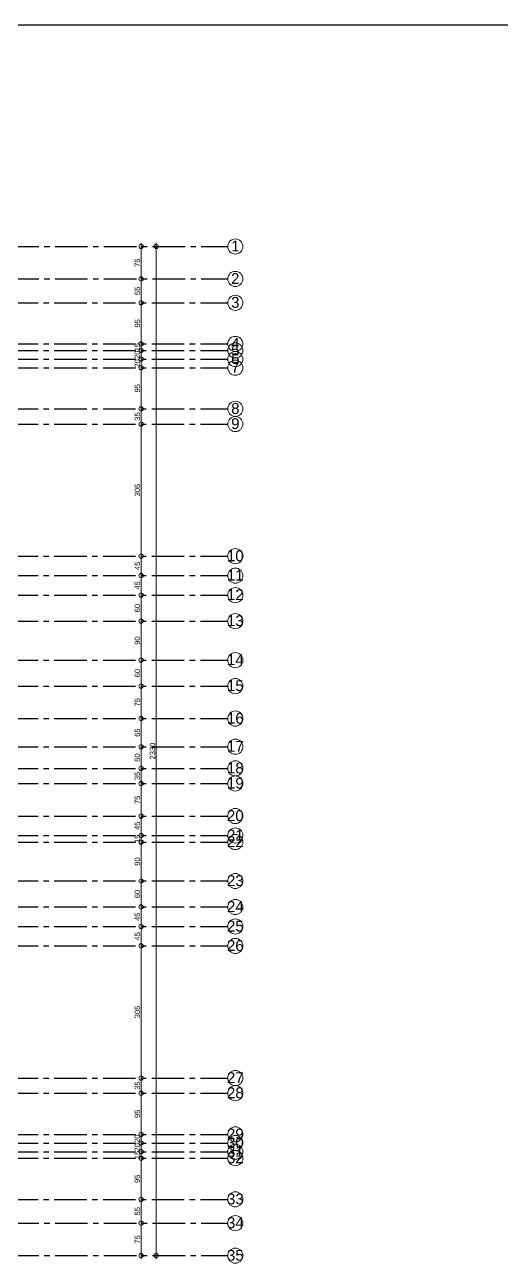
# Model space of a CAD drawing. Header units: millimetres. Extents: x 2232 to 85269, y -3593 to 5869.
# Drawn here: x 15058 to 16158, y 3009 to 5869 of the extents above; entities that cross this region are included whole.
import ezdxf

# ---------------------------------------------------------------- set-up
doc = ezdxf.new("R2010")
doc.units = ezdxf.units.MM
doc.linetypes.add('CENTER2', pattern=[112.5, 75, -12.5, 12.5, -12.5])
doc.linetypes.add('DASHDOT2', pattern=[12.7, 6.35, -3.175, 0, -3.175])
doc.layers.add('aks', color=251, linetype='DASHDOT2', lineweight=35)
doc.layers.add('Standart', color=7, linetype='Continuous')
doc.layers.add('Ölçülendirme', color=7, linetype='Continuous')
doc.styles.add('arial_1_18', font='arial.ttf', dxfattribs={"height": 0.2})

# ---------------------------------------------------------------- blocks, each defined once
blk = doc.blocks.new('IDE966Entity7715')
at = {"layer": 'aks', "color": 251, "linetype": 'CENTER2', "lineweight": -3}
blk.add_lwpolyline([(3260, 1175), (3773, 1175)], dxfattribs=at)
blk = doc.blocks.new('IDE966Entity7719')
at = {"layer": 'aks', "color": 30, "linetype": 'Continuous', "lineweight": 5}
blk.add_circle((3790.5, 1175), 17.5, dxfattribs=at)
blk = doc.blocks.new('IDE966Entity7720')
at = {"layer": 'aks', "color": 1, "linetype": 'Continuous', "lineweight": 5, "style": 'arial_1_18'}
blk.add_text('17', height=25, dxfattribs=at).set_placement((3771.1, 1163.4))
blk = doc.blocks.new('IDE966Entity7789')
at = {"layer": 'aks', "color": 251, "linetype": 'CENTER2', "lineweight": -3}
blk.add_lwpolyline([(-563, 2330), (3773, 2330)], dxfattribs=at)
blk = doc.blocks.new('IDE966Entity7792')
at = {"layer": 'aks', "color": 30, "linetype": 'Continuous', "lineweight": 5}
blk.add_circle((3790.5, 2330), 17.5, dxfattribs=at)
blk = doc.blocks.new('IDE966Entity7793')
at = {"layer": 'aks', "color": 1, "linetype": 'Continuous', "lineweight": 5, "style": 'arial_1_18'}
blk.add_text('1', height=25, dxfattribs=at).set_placement((3780.8, 2318.4))
blk = doc.blocks.new('IDE966Entity7794')
at = {"layer": 'aks', "color": 251, "linetype": 'CENTER2', "lineweight": -3}
blk.add_lwpolyline([(-563, 2255), (3773, 2255)], dxfattribs=at)
blk = doc.blocks.new('IDE966Entity7797')
at = {"layer": 'aks', "color": 30, "linetype": 'Continuous', "lineweight": 5}
blk.add_circle((3790.5, 2255), 17.5, dxfattribs=at)
blk = doc.blocks.new('IDE966Entity7798')
at = {"layer": 'aks', "color": 1, "linetype": 'Continuous', "lineweight": 5, "style": 'arial_1_18'}
blk.add_text('2', height=25, dxfattribs=at).set_placement((3780.8, 2243.4))
blk = doc.blocks.new('IDE966Entity7800')
at = {"layer": 'aks', "color": 251, "linetype": 'CENTER2', "lineweight": -3}
blk.add_lwpolyline([(3260, 2200), (3773, 2200)], dxfattribs=at)
blk = doc.blocks.new('IDE966Entity7804')
at = {"layer": 'aks', "color": 30, "linetype": 'Continuous', "lineweight": 5}
blk.add_circle((3790.5, 2200), 17.5, dxfattribs=at)
blk = doc.blocks.new('IDE966Entity7805')
at = {"layer": 'aks', "color": 1, "linetype": 'Continuous', "lineweight": 5, "style": 'arial_1_18'}
blk.add_text('3', height=25, dxfattribs=at).set_placement((3780.8, 2188.4))
blk = doc.blocks.new('IDE966Entity7807')
at = {"layer": 'aks', "color": 251, "linetype": 'CENTER2', "lineweight": -3}
blk.add_lwpolyline([(3260, 2050), (3773, 2050)], dxfattribs=at)
blk = doc.blocks.new('IDE966Entity7811')
at = {"layer": 'aks', "color": 30, "linetype": 'Continuous', "lineweight": 5}
blk.add_circle((3790.5, 2050), 17.5, dxfattribs=at)
blk = doc.blocks.new('IDE966Entity7812')
at = {"layer": 'aks', "color": 1, "linetype": 'Continuous', "lineweight": 5, "style": 'arial_1_18'}
blk.add_text('7', height=25, dxfattribs=at).set_placement((3780.8, 2038.4))
blk = doc.blocks.new('IDE966Entity7814')
at = {"layer": 'aks', "color": 251, "linetype": 'CENTER2', "lineweight": -3}
blk.add_lwpolyline([(3260, 2105), (3773, 2105)], dxfattribs=at)
blk = doc.blocks.new('IDE966Entity7818')
at = {"layer": 'aks', "color": 30, "linetype": 'Continuous', "lineweight": 5}
blk.add_circle((3790.5, 2105), 17.5, dxfattribs=at)
blk = doc.blocks.new('IDE966Entity7819')
at = {"layer": 'aks', "color": 1, "linetype": 'Continuous', "lineweight": 5, "style": 'arial_1_18'}
blk.add_text('4', height=25, dxfattribs=at).set_placement((3780.8, 2093.4))
blk = doc.blocks.new('IDE966Entity7821')
at = {"layer": 'aks', "color": 251, "linetype": 'CENTER2', "lineweight": -3}
blk.add_lwpolyline([(3260, 1955), (3773, 1955)], dxfattribs=at)
blk = doc.blocks.new('IDE966Entity7825')
at = {"layer": 'aks', "color": 30, "linetype": 'Continuous', "lineweight": 5}
blk.add_circle((3790.5, 1955), 17.5, dxfattribs=at)
blk = doc.blocks.new('IDE966Entity7826')
at = {"layer": 'aks', "color": 1, "linetype": 'Continuous', "lineweight": 5, "style": 'arial_1_18'}
blk.add_text('8', height=25, dxfattribs=at).set_placement((3780.8, 1943.4))
blk = doc.blocks.new('IDE966Entity7828')
at = {"layer": 'aks', "color": 251, "linetype": 'CENTER2', "lineweight": -3}
blk.add_lwpolyline([(3260, 2090), (3773, 2090)], dxfattribs=at)
blk = doc.blocks.new('IDE966Entity7832')
at = {"layer": 'aks', "color": 30, "linetype": 'Continuous', "lineweight": 5}
blk.add_circle((3790.5, 2090), 17.5, dxfattribs=at)
blk = doc.blocks.new('IDE966Entity7833')
at = {"layer": 'aks', "color": 1, "linetype": 'Continuous', "lineweight": 5, "style": 'arial_1_18'}
blk.add_text('5', height=25, dxfattribs=at).set_placement((3780.8, 2078.4))
blk = doc.blocks.new('IDE966Entity7835')
at = {"layer": 'aks', "color": 251, "linetype": 'CENTER2', "lineweight": -3}
blk.add_lwpolyline([(3260, 2070), (3773, 2070)], dxfattribs=at)
blk = doc.blocks.new('IDE966Entity7839')
at = {"layer": 'aks', "color": 30, "linetype": 'Continuous', "lineweight": 5}
blk.add_circle((3790.5, 2070), 17.5, dxfattribs=at)
blk = doc.blocks.new('IDE966Entity7840')
at = {"layer": 'aks', "color": 1, "linetype": 'Continuous', "lineweight": 5, "style": 'arial_1_18'}
blk.add_text('6', height=25, dxfattribs=at).set_placement((3780.8, 2058.4))
blk = doc.blocks.new('IDE966Entity7842')
at = {"layer": 'aks', "color": 251, "linetype": 'CENTER2', "lineweight": -3}
blk.add_lwpolyline([(3260, 1920), (3773, 1920)], dxfattribs=at)
blk = doc.blocks.new('IDE966Entity7846')
at = {"layer": 'aks', "color": 30, "linetype": 'Continuous', "lineweight": 5}
blk.add_circle((3790.5, 1920), 17.5, dxfattribs=at)
blk = doc.blocks.new('IDE966Entity7847')
at = {"layer": 'aks', "color": 1, "linetype": 'Continuous', "lineweight": 5, "style": 'arial_1_18'}
blk.add_text('9', height=25, dxfattribs=at).set_placement((3780.8, 1908.4))
blk = doc.blocks.new('IDE966Entity7849')
at = {"layer": 'aks', "color": 251, "linetype": 'CENTER2', "lineweight": -3}
blk.add_lwpolyline([(3260, 1615), (3773, 1615)], dxfattribs=at)
blk = doc.blocks.new('IDE966Entity7853')
at = {"layer": 'aks', "color": 30, "linetype": 'Continuous', "lineweight": 5}
blk.add_circle((3790.5, 1615), 17.5, dxfattribs=at)
blk = doc.blocks.new('IDE966Entity7854')
at = {"layer": 'aks', "color": 1, "linetype": 'Continuous', "lineweight": 5, "style": 'arial_1_18'}
blk.add_text('10', height=25, dxfattribs=at).set_placement((3771.1, 1603.4))
blk = doc.blocks.new('IDE966Entity7856')
at = {"layer": 'aks', "color": 251, "linetype": 'CENTER2', "lineweight": -3}
blk.add_lwpolyline([(3260, 1465), (3773, 1465)], dxfattribs=at)
blk = doc.blocks.new('IDE966Entity7860')
at = {"layer": 'aks', "color": 30, "linetype": 'Continuous', "lineweight": 5}
blk.add_circle((3790.5, 1465), 17.5, dxfattribs=at)
blk = doc.blocks.new('IDE966Entity7861')
at = {"layer": 'aks', "color": 1, "linetype": 'Continuous', "lineweight": 5, "style": 'arial_1_18'}
blk.add_text('13', height=25, dxfattribs=at).set_placement((3771.1, 1453.4))
blk = doc.blocks.new('IDE966Entity7863')
at = {"layer": 'aks', "color": 251, "linetype": 'CENTER2', "lineweight": -3}
blk.add_lwpolyline([(3260, 1570), (3773, 1570)], dxfattribs=at)
blk = doc.blocks.new('IDE966Entity7867')
at = {"layer": 'aks', "color": 30, "linetype": 'Continuous', "lineweight": 5}
blk.add_circle((3790.5, 1570), 17.5, dxfattribs=at)
blk = doc.blocks.new('IDE966Entity7868')
at = {"layer": 'aks', "color": 1, "linetype": 'Continuous', "lineweight": 5, "style": 'arial_1_18'}
blk.add_text('11', height=25, dxfattribs=at).set_placement((3771.1, 1558.4))
blk = doc.blocks.new('IDE966Entity7870')
at = {"layer": 'aks', "color": 251, "linetype": 'CENTER2', "lineweight": -3}
blk.add_lwpolyline([(3260, 1315), (3773, 1315)], dxfattribs=at)
blk = doc.blocks.new('IDE966Entity7874')
at = {"layer": 'aks', "color": 30, "linetype": 'Continuous', "lineweight": 5}
blk.add_circle((3790.5, 1315), 17.5, dxfattribs=at)
blk = doc.blocks.new('IDE966Entity7875')
at = {"layer": 'aks', "color": 1, "linetype": 'Continuous', "lineweight": 5, "style": 'arial_1_18'}
blk.add_text('15', height=25, dxfattribs=at).set_placement((3771.1, 1303.4))
blk = doc.blocks.new('IDE966Entity7877')
at = {"layer": 'aks', "color": 251, "linetype": 'CENTER2', "lineweight": -3}
blk.add_lwpolyline([(3260, 1525), (3773, 1525)], dxfattribs=at)
blk = doc.blocks.new('IDE966Entity7881')
at = {"layer": 'aks', "color": 30, "linetype": 'Continuous', "lineweight": 5}
blk.add_circle((3790.5, 1525), 17.5, dxfattribs=at)
blk = doc.blocks.new('IDE966Entity7882')
at = {"layer": 'aks', "color": 1, "linetype": 'Continuous', "lineweight": 5, "style": 'arial_1_18'}
blk.add_text('12', height=25, dxfattribs=at).set_placement((3771.1, 1513.4))
blk = doc.blocks.new('IDE966Entity7884')
at = {"layer": 'aks', "color": 251, "linetype": 'CENTER2', "lineweight": -3}
blk.add_lwpolyline([(3260, 1375), (3773, 1375)], dxfattribs=at)
blk = doc.blocks.new('IDE966Entity7888')
at = {"layer": 'aks', "color": 30, "linetype": 'Continuous', "lineweight": 5}
blk.add_circle((3790.5, 1375), 17.5, dxfattribs=at)
blk = doc.blocks.new('IDE966Entity7889')
at = {"layer": 'aks', "color": 1, "linetype": 'Continuous', "lineweight": 5, "style": 'arial_1_18'}
blk.add_text('14', height=25, dxfattribs=at).set_placement((3771.1, 1363.4))
blk = doc.blocks.new('IDE966Entity7890')
at = {"layer": 'aks', "color": 251, "linetype": 'CENTER2', "lineweight": -3}
blk.add_lwpolyline([(-563, 0), (3773, 0)], dxfattribs=at)
blk = doc.blocks.new('IDE966Entity7893')
at = {"layer": 'aks', "color": 30, "linetype": 'Continuous', "lineweight": 5}
blk.add_circle((3790.5, 0), 17.5, dxfattribs=at)
blk = doc.blocks.new('IDE966Entity7894')
at = {"layer": 'aks', "color": 1, "linetype": 'Continuous', "lineweight": 5, "style": 'arial_1_18'}
blk.add_text('35', height=25, dxfattribs=at).set_placement((3771.1, -11.6))
blk = doc.blocks.new('IDE966Entity7895')
at = {"layer": 'aks', "color": 251, "linetype": 'CENTER2', "lineweight": -3}
blk.add_lwpolyline([(-563, 75), (3773, 75)], dxfattribs=at)
blk = doc.blocks.new('IDE966Entity7898')
at = {"layer": 'aks', "color": 30, "linetype": 'Continuous', "lineweight": 5}
blk.add_circle((3790.5, 75), 17.5, dxfattribs=at)
blk = doc.blocks.new('IDE966Entity7899')
at = {"layer": 'aks', "color": 1, "linetype": 'Continuous', "lineweight": 5, "style": 'arial_1_18'}
blk.add_text('34', height=25, dxfattribs=at).set_placement((3771.1, 63.4))
blk = doc.blocks.new('IDE966Entity7901')
at = {"layer": 'aks', "color": 251, "linetype": 'CENTER2', "lineweight": -3}
blk.add_lwpolyline([(3260, 130), (3773, 130)], dxfattribs=at)
blk = doc.blocks.new('IDE966Entity7905')
at = {"layer": 'aks', "color": 30, "linetype": 'Continuous', "lineweight": 5}
blk.add_circle((3790.5, 130), 17.5, dxfattribs=at)
blk = doc.blocks.new('IDE966Entity7906')
at = {"layer": 'aks', "color": 1, "linetype": 'Continuous', "lineweight": 5, "style": 'arial_1_18'}
blk.add_text('33', height=25, dxfattribs=at).set_placement((3771.1, 118.4))
blk = doc.blocks.new('IDE966Entity7908')
at = {"layer": 'aks', "color": 251, "linetype": 'CENTER2', "lineweight": -3}
blk.add_lwpolyline([(3260, 225), (3773, 225)], dxfattribs=at)
blk = doc.blocks.new('IDE966Entity7912')
at = {"layer": 'aks', "color": 30, "linetype": 'Continuous', "lineweight": 5}
blk.add_circle((3790.5, 225), 17.5, dxfattribs=at)
blk = doc.blocks.new('IDE966Entity7913')
at = {"layer": 'aks', "color": 1, "linetype": 'Continuous', "lineweight": 5, "style": 'arial_1_18'}
blk.add_text('32', height=25, dxfattribs=at).set_placement((3771.1, 213.4))
blk = doc.blocks.new('IDE966Entity7915')
at = {"layer": 'aks', "color": 251, "linetype": 'CENTER2', "lineweight": -3}
blk.add_lwpolyline([(3260, 375), (3773, 375)], dxfattribs=at)
blk = doc.blocks.new('IDE966Entity7919')
at = {"layer": 'aks', "color": 30, "linetype": 'Continuous', "lineweight": 5}
blk.add_circle((3790.5, 375), 17.5, dxfattribs=at)
blk = doc.blocks.new('IDE966Entity7920')
at = {"layer": 'aks', "color": 1, "linetype": 'Continuous', "lineweight": 5, "style": 'arial_1_18'}
blk.add_text('28', height=25, dxfattribs=at).set_placement((3771.1, 363.4))
blk = doc.blocks.new('IDE966Entity7922')
at = {"layer": 'aks', "color": 251, "linetype": 'CENTER2', "lineweight": -3}
blk.add_lwpolyline([(3260, 240), (3773, 240)], dxfattribs=at)
blk = doc.blocks.new('IDE966Entity7926')
at = {"layer": 'aks', "color": 30, "linetype": 'Continuous', "lineweight": 5}
blk.add_circle((3790.5, 240), 17.5, dxfattribs=at)
blk = doc.blocks.new('IDE966Entity7927')
at = {"layer": 'aks', "color": 1, "linetype": 'Continuous', "lineweight": 5, "style": 'arial_1_18'}
blk.add_text('31', height=25, dxfattribs=at).set_placement((3771.1, 228.4))
blk = doc.blocks.new('IDE966Entity7929')
at = {"layer": 'aks', "color": 251, "linetype": 'CENTER2', "lineweight": -3}
blk.add_lwpolyline([(3260, 280), (3773, 280)], dxfattribs=at)
blk = doc.blocks.new('IDE966Entity7933')
at = {"layer": 'aks', "color": 30, "linetype": 'Continuous', "lineweight": 5}
blk.add_circle((3790.5, 280), 17.5, dxfattribs=at)
blk = doc.blocks.new('IDE966Entity7934')
at = {"layer": 'aks', "color": 1, "linetype": 'Continuous', "lineweight": 5, "style": 'arial_1_18'}
blk.add_text('29', height=25, dxfattribs=at).set_placement((3771.1, 268.4))
blk = doc.blocks.new('IDE966Entity7936')
at = {"layer": 'aks', "color": 251, "linetype": 'CENTER2', "lineweight": -3}
blk.add_lwpolyline([(3260, 260), (3773, 260)], dxfattribs=at)
blk = doc.blocks.new('IDE966Entity7940')
at = {"layer": 'aks', "color": 30, "linetype": 'Continuous', "lineweight": 5}
blk.add_circle((3790.5, 260), 17.5, dxfattribs=at)
blk = doc.blocks.new('IDE966Entity7941')
at = {"layer": 'aks', "color": 1, "linetype": 'Continuous', "lineweight": 5, "style": 'arial_1_18'}
blk.add_text('30', height=25, dxfattribs=at).set_placement((3771.1, 248.4))
blk = doc.blocks.new('IDE966Entity7943')
at = {"layer": 'aks', "color": 251, "linetype": 'CENTER2', "lineweight": -3}
blk.add_lwpolyline([(3260, 410), (3773, 410)], dxfattribs=at)
blk = doc.blocks.new('IDE966Entity7947')
at = {"layer": 'aks', "color": 30, "linetype": 'Continuous', "lineweight": 5}
blk.add_circle((3790.5, 410), 17.5, dxfattribs=at)
blk = doc.blocks.new('IDE966Entity7948')
at = {"layer": 'aks', "color": 1, "linetype": 'Continuous', "lineweight": 5, "style": 'arial_1_18'}
blk.add_text('27', height=25, dxfattribs=at).set_placement((3771.1, 398.4))
blk = doc.blocks.new('IDE966Entity7950')
at = {"layer": 'aks', "color": 251, "linetype": 'CENTER2', "lineweight": -3}
blk.add_lwpolyline([(3260, 805), (3773, 805)], dxfattribs=at)
blk = doc.blocks.new('IDE966Entity7954')
at = {"layer": 'aks', "color": 30, "linetype": 'Continuous', "lineweight": 5}
blk.add_circle((3790.5, 805), 17.5, dxfattribs=at)
blk = doc.blocks.new('IDE966Entity7955')
at = {"layer": 'aks', "color": 1, "linetype": 'Continuous', "lineweight": 5, "style": 'arial_1_18'}
blk.add_text('24', height=25, dxfattribs=at).set_placement((3771.1, 793.4))
blk = doc.blocks.new('IDE966Entity7957')
at = {"layer": 'aks', "color": 251, "linetype": 'CENTER2', "lineweight": -3}
blk.add_lwpolyline([(3260, 955), (3773, 955)], dxfattribs=at)
blk = doc.blocks.new('IDE966Entity7961')
at = {"layer": 'aks', "color": 30, "linetype": 'Continuous', "lineweight": 5}
blk.add_circle((3790.5, 955), 17.5, dxfattribs=at)
blk = doc.blocks.new('IDE966Entity7962')
at = {"layer": 'aks', "color": 1, "linetype": 'Continuous', "lineweight": 5, "style": 'arial_1_18'}
blk.add_text('22', height=25, dxfattribs=at).set_placement((3771.1, 943.4))
blk = doc.blocks.new('IDE966Entity7978')
at = {"layer": 'aks', "color": 251, "linetype": 'CENTER2', "lineweight": -3}
blk.add_lwpolyline([(3260, 760), (3773, 760)], dxfattribs=at)
blk = doc.blocks.new('IDE966Entity7982')
at = {"layer": 'aks', "color": 30, "linetype": 'Continuous', "lineweight": 5}
blk.add_circle((3790.5, 760), 17.5, dxfattribs=at)
blk = doc.blocks.new('IDE966Entity7983')
at = {"layer": 'aks', "color": 1, "linetype": 'Continuous', "lineweight": 5, "style": 'arial_1_18'}
blk.add_text('25', height=25, dxfattribs=at).set_placement((3771.1, 748.4))
blk = doc.blocks.new('IDE966Entity7985')
at = {"layer": 'aks', "color": 251, "linetype": 'CENTER2', "lineweight": -3}
blk.add_lwpolyline([(3260, 1015), (3773, 1015)], dxfattribs=at)
blk = doc.blocks.new('IDE966Entity7989')
at = {"layer": 'aks', "color": 30, "linetype": 'Continuous', "lineweight": 5}
blk.add_circle((3790.5, 1015), 17.5, dxfattribs=at)
blk = doc.blocks.new('IDE966Entity7990')
at = {"layer": 'aks', "color": 1, "linetype": 'Continuous', "lineweight": 5, "style": 'arial_1_18'}
blk.add_text('20', height=25, dxfattribs=at).set_placement((3771.1, 1003.4))
blk = doc.blocks.new('IDE966Entity7992')
at = {"layer": 'aks', "color": 251, "linetype": 'CENTER2', "lineweight": -3}
blk.add_lwpolyline([(3260, 1125), (3773, 1125)], dxfattribs=at)
blk = doc.blocks.new('IDE966Entity7996')
at = {"layer": 'aks', "color": 30, "linetype": 'Continuous', "lineweight": 5}
blk.add_circle((3790.5, 1125), 17.5, dxfattribs=at)
blk = doc.blocks.new('IDE966Entity7997')
at = {"layer": 'aks', "color": 1, "linetype": 'Continuous', "lineweight": 5, "style": 'arial_1_18'}
blk.add_text('18', height=25, dxfattribs=at).set_placement((3771.1, 1113.4))
blk = doc.blocks.new('IDE966Entity7999')
at = {"layer": 'aks', "color": 251, "linetype": 'CENTER2', "lineweight": -3}
blk.add_lwpolyline([(3260, 970), (3773, 970)], dxfattribs=at)
blk = doc.blocks.new('IDE966Entity8003')
at = {"layer": 'aks', "color": 30, "linetype": 'Continuous', "lineweight": 5}
blk.add_circle((3790.5, 970), 17.5, dxfattribs=at)
blk = doc.blocks.new('IDE966Entity8004')
at = {"layer": 'aks', "color": 1, "linetype": 'Continuous', "lineweight": 5, "style": 'arial_1_18'}
blk.add_text('21', height=25, dxfattribs=at).set_placement((3771.1, 958.4))
blk = doc.blocks.new('IDE966Entity8006')
at = {"layer": 'aks', "color": 251, "linetype": 'CENTER2', "lineweight": -3}
blk.add_lwpolyline([(3260, 715), (3773, 715)], dxfattribs=at)
blk = doc.blocks.new('IDE966Entity8010')
at = {"layer": 'aks', "color": 30, "linetype": 'Continuous', "lineweight": 5}
blk.add_circle((3790.5, 715), 17.5, dxfattribs=at)
blk = doc.blocks.new('IDE966Entity8011')
at = {"layer": 'aks', "color": 1, "linetype": 'Continuous', "lineweight": 5, "style": 'arial_1_18'}
blk.add_text('26', height=25, dxfattribs=at).set_placement((3771.1, 703.4))
blk = doc.blocks.new('IDE966Entity8013')
at = {"layer": 'aks', "color": 251, "linetype": 'CENTER2', "lineweight": -3}
blk.add_lwpolyline([(3260, 865), (3773, 865)], dxfattribs=at)
blk = doc.blocks.new('IDE966Entity8017')
at = {"layer": 'aks', "color": 30, "linetype": 'Continuous', "lineweight": 5}
blk.add_circle((3790.5, 865), 17.5, dxfattribs=at)
blk = doc.blocks.new('IDE966Entity8018')
at = {"layer": 'aks', "color": 1, "linetype": 'Continuous', "lineweight": 5, "style": 'arial_1_18'}
blk.add_text('23', height=25, dxfattribs=at).set_placement((3771.1, 853.4))
blk = doc.blocks.new('IDE966Entity8020')
at = {"layer": 'aks', "color": 251, "linetype": 'CENTER2', "lineweight": -3}
blk.add_lwpolyline([(3260, 1090), (3773, 1090)], dxfattribs=at)
blk = doc.blocks.new('IDE966Entity8024')
at = {"layer": 'aks', "color": 30, "linetype": 'Continuous', "lineweight": 5}
blk.add_circle((3790.5, 1090), 17.5, dxfattribs=at)
blk = doc.blocks.new('IDE966Entity8025')
at = {"layer": 'aks', "color": 1, "linetype": 'Continuous', "lineweight": 5, "style": 'arial_1_18'}
blk.add_text('19', height=25, dxfattribs=at).set_placement((3771.1, 1078.4))
blk = doc.blocks.new('IDE966Entity8027')
at = {"layer": 'aks', "color": 251, "linetype": 'CENTER2', "lineweight": -3}
blk.add_lwpolyline([(3260, 1240), (3773, 1240)], dxfattribs=at)
blk = doc.blocks.new('IDE966Entity8031')
at = {"layer": 'aks', "color": 30, "linetype": 'Continuous', "lineweight": 5}
blk.add_circle((3790.5, 1240), 17.5, dxfattribs=at)
blk = doc.blocks.new('IDE966Entity8032')
at = {"layer": 'aks', "color": 1, "linetype": 'Continuous', "lineweight": 5, "style": 'arial_1_18'}
blk.add_text('16', height=25, dxfattribs=at).set_placement((3771.1, 1228.4))
blk = doc.blocks.new('IDE966Entity8225')
at = {"layer": 'Ölçülendirme', "color": 1, "linetype": 'Continuous', "lineweight": 5}
for points in [[(3573, -8), (3573, 2338)], [(3608, -8), (3608, 2338)]]:
    blk.add_lwpolyline(points, dxfattribs=at)
for centre in [(3573, 2330), (3608, 2330), (3573, 2255), (3573, 2200), (3573, 2105), (3573, 2090), (3573, 2070), (3573, 2050), (3573, 1955), (3573, 1920), (3573, 1615), (3573, 1570), (3573, 1525), (3573, 1465), (3573, 1375), (3573, 1315), (3573, 1240), (3573, 1175), (3573, 1125), (3573, 1090), (3573, 1015), (3573, 970), (3573, 955), (3573, 865), (3573, 805), (3573, 760), (3573, 715), (3573, 410), (3573, 375), (3573, 280), (3573, 260), (3573, 240), (3573, 225), (3573, 130), (3573, 75), (3573, 0), (3608, 0)]:
    blk.add_circle(centre, 5, dxfattribs=at)
at = {"layer": 'Ölçülendirme', "color": 1, "linetype": 'Continuous', "lineweight": 5, "style": 'arial_1_18'}
for s, p in [('75', (3570.5, 2282.8)), ('55', (3570.5, 2217.8)), ('95', (3570.5, 2142.8)), ('20', (3570.5, 2070.3)), ('15', (3570.5, 2087.8)), ('20', (3570.5, 2050.3)), ('95', (3570.5, 1992.8)), ('35', (3570.5, 1927.8)), ('305', (3570.5, 1752.9)), ('45', (3570.5, 1582.8)), ('45', (3570.5, 1537.8)), ('60', (3570.5, 1485.3)), ('90', (3570.5, 1410.3)), ('60', (3570.5, 1335.3)), ('75', (3570.5, 1267.8)), ('65', (3570.5, 1197.8)), ('2330', (3605.5, 1145.6)), ('50', (3570.5, 1140.3)), ('35', (3570.5, 1097.8)), ('75', (3570.5, 1042.8)), ('45', (3570.5, 982.8)), ('15', (3570.5, 952.8)), ('90', (3570.5, 900.3)), ('60', (3570.5, 825.3)), ('45', (3570.5, 772.8)), ('45', (3570.5, 727.8)), ('305', (3570.5, 547.9)), ('35', (3570.5, 382.8)), ('95', (3570.5, 317.8)), ('20', (3570.5, 260.3)), ('20', (3570.5, 240.3)), ('15', (3570.5, 222.8)), ('95', (3570.5, 167.8)), ('55', (3570.5, 92.8)), ('75', (3570.5, 27.8))]:
    blk.add_text(s, height=12.5, rotation=90, dxfattribs=at).set_placement(p)

msp = doc.modelspace()

# ---------------------------------------------------------------- linework, layer by layer
msp.add_line((3332.4, 5868.7), (79990.7, 5868.7))

# ---------------------------------------------------------------- block references
at = {"layer": 'aks'}
for name in ['IDE966Entity7789', 'IDE966Entity7792', 'IDE966Entity7793', 'IDE966Entity7797', 'IDE966Entity7798', 'IDE966Entity7794', 'IDE966Entity7804', 'IDE966Entity7805', 'IDE966Entity7800', 'IDE966Entity7818', 'IDE966Entity7814', 'IDE966Entity7832', 'IDE966Entity7819', 'IDE966Entity7833', 'IDE966Entity7828', 'IDE966Entity7835', 'IDE966Entity7839', 'IDE966Entity7811', 'IDE966Entity7840', 'IDE966Entity7812', 'IDE966Entity7807', 'IDE966Entity7821', 'IDE966Entity7825', 'IDE966Entity7826', 'IDE966Entity7842', 'IDE966Entity7846', 'IDE966Entity7847', 'IDE966Entity7849', 'IDE966Entity7853', 'IDE966Entity7854', 'IDE966Entity7867', 'IDE966Entity7868', 'IDE966Entity7863', 'IDE966Entity7877', 'IDE966Entity7881', 'IDE966Entity7882', 'IDE966Entity7856', 'IDE966Entity7860', 'IDE966Entity7861', 'IDE966Entity7888', 'IDE966Entity7889', 'IDE966Entity7884', 'IDE966Entity7874', 'IDE966Entity7875', 'IDE966Entity7870', 'IDE966Entity8027', 'IDE966Entity8031', 'IDE966Entity8032', 'IDE966Entity7719', 'IDE966Entity7720', 'IDE966Entity7715', 'IDE966Entity7992', 'IDE966Entity7996', 'IDE966Entity7997', 'IDE966Entity8024', 'IDE966Entity8025', 'IDE966Entity8020', 'IDE966Entity7985', 'IDE966Entity7990', 'IDE966Entity7989', 'IDE966Entity8004', 'IDE966Entity8003', 'IDE966Entity7999', 'IDE966Entity7957', 'IDE966Entity7962', 'IDE966Entity7961', 'IDE966Entity8013', 'IDE966Entity8018', 'IDE966Entity8017', 'IDE966Entity7950', 'IDE966Entity7955', 'IDE966Entity7954', 'IDE966Entity7982', 'IDE966Entity7978', 'IDE966Entity7983', 'IDE966Entity8011', 'IDE966Entity8010', 'IDE966Entity8006', 'IDE966Entity7943', 'IDE966Entity7948', 'IDE966Entity7947', 'IDE966Entity7920', 'IDE966Entity7919', 'IDE966Entity7915', 'IDE966Entity7934', 'IDE966Entity7933', 'IDE966Entity7929', 'IDE966Entity7941', 'IDE966Entity7940', 'IDE966Entity7936', 'IDE966Entity7922', 'IDE966Entity7927', 'IDE966Entity7913', 'IDE966Entity7926', 'IDE966Entity7912', 'IDE966Entity7908', 'IDE966Entity7905', 'IDE966Entity7901', 'IDE966Entity7906', 'IDE966Entity7898', 'IDE966Entity7895', 'IDE966Entity7899', 'IDE966Entity7894', 'IDE966Entity7893', 'IDE966Entity7890']:
    msp.add_blockref(name, (11753.2, 3026.9), dxfattribs=at)
at = {"layer": 'Standart'}
msp.add_blockref('IDE966Entity8225', (11753.2, 3026.9), dxfattribs=at)

doc.saveas('drawing.dxf')
